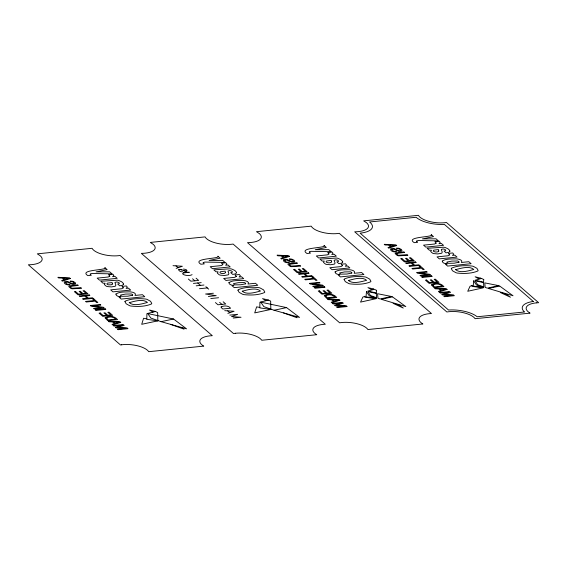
<?xml version="1.0" encoding="UTF-8"?>
<svg xmlns="http://www.w3.org/2000/svg" width="567" height="567" viewBox="0 0 567 567"><rect width="100%" height="100%" fill="white"/><g stroke="black" fill="none" stroke-linecap="round" stroke-linejoin="round"><path stroke-width="0.85" d="M152.948 312.133L146.917 313.615L146.775 319.299L157.832 320.858L157.654 312.559L155.429 311.467L149.546 310.043L152.948 312.133L155.429 311.467M265.958 300.716L259.927 302.197L259.785 307.888L270.842 309.447L270.665 301.141L268.439 300.056L262.556 298.625L265.958 300.716L268.439 300.056M176.146 268.397L182.39 266.256L173.027 265.682M227.863 313.388L234.107 311.248L224.745 310.673M183.538 272.89L189.328 272.28C175.515 272.125 186.522 277.511 192.093 274.683M157.832 320.858L141.707 324.303L143.593 318.264L146.874 318.867M161.071 321.666L173.552 319.008L186.522 328.832L161.071 321.666L150.85 318.066L147.781 313.579L173.552 319.008M270.842 309.447L254.718 312.892L256.603 306.853L259.884 307.449M274.081 310.248L286.562 307.597L299.532 317.421L274.081 310.248L263.861 306.655L260.792 302.168L286.562 307.597M183.417 269.041L186.096 269.538L187.117 270.842A1.928 0.744 6.4 0 1 186.451 271.189C185.048 271.168 174.267 267.007 180.285 271.508A2.381 0.921 6.4 0 0 181.943 271.735L182.574 271.699M235.659 333.254L233.498 333.545L141.36 253.378L143.21 253.321A18.966 7.321 6.4 0 0 145.847 253.095A18.513 7.144 6.4 0 0 153.203 244.32L150.326 242.421L205.084 236.893L205.708 237.814A18.513 7.144 6.4 0 0 231.371 244.285L233.108 244.065L325.302 324.274L322.949 324.43A18.534 7.151 6.4 0 0 316.216 334.367L316.755 334.707L261.741 340.264L261.472 339.902A18.555 7.158 6.4 0 0 235.645 333.24M193.411 283.415L201.2 282.628M196.182 285.825L203.971 285.038M199.506 288.716L207.302 287.93M213.383 293.224L205.587 294.011L216.183 295.655L208.387 296.449M210.789 298.533L218.586 297.746M229.841 315.11L237.644 314.324L231.534 316.584L241.025 317.265L233.221 318.052M536.297 302.863L538.65 302.707L446.456 222.491L444.712 222.718A18.513 7.144 6.4 0 1 419.056 216.24L418.432 215.318L363.674 220.854L366.544 222.746A18.513 7.144 6.4 0 1 358.358 231.612A18.966 7.321 6.4 0 1 356.558 231.754L354.708 231.804L446.853 311.978L449.007 311.687A18.555 7.158 6.4 0 1 474.82 318.335L475.089 318.697L530.102 313.14L529.557 312.8A18.534 7.151 6.4 0 1 536.29 302.856M179.356 269.36L181.979 269.786M186.096 271.246L183.885 270.884M283.521 312.913L297.044 317.754L295.287 316.223M170.511 324.324L184.034 329.165L182.276 327.641M422.365 323.637L422.904 323.97L367.891 329.533L367.629 329.165A18.555 7.158 6.4 0 0 341.802 322.51L339.654 322.807L247.51 242.641L249.36 242.591A18.966 7.321 6.4 0 0 251.167 242.449A18.513 7.144 6.4 0 0 259.353 233.583L256.482 231.683L311.233 226.155L311.864 227.076A18.513 7.144 6.4 0 0 337.521 233.554L339.264 233.328L431.459 313.537L429.099 313.7A18.534 7.151 6.4 0 0 422.372 323.637M196.083 278.213L198.62 280.417L190.866 281.204L188.329 278.999M205.878 286.689L208.713 289.156M223.178 301.786L225.709 303.99L217.962 304.777L215.425 302.565M197.727 282.983L200.498 285.392M192.539 278.78L194.857 280.8M219.627 302.353L221.952 304.373M175.983 265.866L178.116 267.723M227.693 310.858L229.826 312.715M90.196 274.116L91.259 275.307L87.864 275.647C78.026 269.453 108.113 270.395 104.852 267.61L107.135 269.594L96.092 271.877L109.658 271.791L112.039 273.868L91.833 273.478L90.196 274.116M203.206 262.698L204.269 263.889L200.874 264.236C191.036 258.035 221.123 258.977 217.863 256.192L220.145 258.183L209.103 260.459L222.668 260.373L225.049 262.45L204.843 262.06L203.206 262.698M309.362 251.961L310.418 253.158L307.03 253.499C297.186 247.297 327.272 248.24 324.012 245.461L326.301 247.446L315.252 249.721L328.825 249.643L331.206 251.713L311 251.33L309.362 251.961M416.554 241.131L417.617 242.322L414.222 242.662C404.384 236.467 434.471 237.41 431.211 234.625L433.493 236.616L422.45 238.891L436.016 238.806L438.397 240.883L418.191 240.493L416.554 241.131M105.136 317.86L107.68 320.624L117.575 319.625C114.747 316.039 108.673 315.33 105.136 317.86M324.303 295.712L326.84 298.476L336.734 297.477C333.913 293.89 327.839 293.182 324.303 295.712M431.494 284.882L434.038 287.639L443.933 286.64C441.112 283.053 435.031 282.352 431.494 284.882M123.585 284.095L122.486 285.307L119.729 285.825L117.681 284.039C121.997 283.961 117.419 280.991 115.455 282.253A1.658 0.638 6.4 0 0 114.938 282.572L115.824 284.84L115.661 285.846A4.323 1.666 6.4 0 1 115.03 286.285L111.423 286.916L107.482 286.59A4.061 1.566 6.4 0 1 106.178 286.144L104.307 284.542L105.122 283.252L102.996 283.188L100.813 281.289L117.256 280.197A3.976 1.538 6.4 0 1 118.872 280.502L121.473 281.721A16.882 6.513 6.4 0 1 122.798 282.784L123.585 284.095M236.595 272.677L235.496 273.896L232.739 274.414L230.691 272.628C235.007 272.55 230.429 269.573 228.466 270.835A1.658 0.638 6.4 0 0 227.948 271.161L228.834 273.429L228.671 274.435A4.323 1.666 6.4 0 1 228.04 274.875L224.426 275.498L220.492 275.172A4.061 1.566 6.4 0 1 219.188 274.733L217.317 273.124L218.132 271.834L216.006 271.777L213.823 269.871L230.266 268.779A3.976 1.538 6.4 0 1 231.882 269.084L234.483 270.303A16.882 6.513 6.4 0 1 235.801 271.373L236.595 272.677M342.752 261.947L341.653 263.159L338.896 263.676L336.841 261.89C341.164 261.812 336.585 258.843 334.622 260.097A1.658 0.638 6.4 0 0 334.098 260.423L334.991 262.691L334.821 263.698A4.323 1.666 6.4 0 1 334.197 264.137L330.582 264.761L326.649 264.435A4.061 1.566 6.4 0 1 325.338 263.995L323.474 262.386L324.289 261.096L322.162 261.04L319.979 259.14L336.422 258.042A3.976 1.538 6.4 0 1 338.038 258.354L340.632 259.566A16.882 6.513 6.4 0 1 341.958 260.636L342.752 261.947M449.943 251.11L448.844 252.322L446.087 252.839L444.039 251.053C448.355 250.975 443.777 248.006 441.813 249.267A1.658 0.638 6.4 0 0 441.296 249.586L442.182 251.854L442.019 252.868A4.323 1.666 6.4 0 1 441.388 253.3L437.781 253.931L433.84 253.605A4.061 1.566 6.4 0 1 432.536 253.158L430.665 251.557L431.48 250.267L429.354 250.21L427.171 248.303L443.614 247.212A3.976 1.538 6.4 0 1 445.23 247.517L447.831 248.736A16.882 6.513 6.4 0 1 449.156 249.806L449.943 251.11M65.311 282.501L67.048 284.081A2.339 0.9 6.4 0 0 67.962 284.301L69.521 284.329L70.173 284.896C68.146 285.13 63.915 284.549 64.184 281.976A2.863 1.106 6.4 0 1 64.758 281.664L67.048 281.459A2.544 0.985 6.4 0 1 67.962 281.608L72.115 283.606L73.788 283.72A1.644 0.631 6.4 0 0 74.383 283.422L73.426 282.203L70.124 281.175L71.69 281.161A2.941 1.134 6.4 0 1 72.746 281.324L75.142 282.486L75.624 283.727A2.998 1.155 6.4 0 1 75.007 284.124L72.987 284.379A2.254 0.872 6.4 0 1 72.122 284.265L67.629 282.168L65.311 282.501M284.478 260.352L286.207 261.933A2.339 0.9 6.4 0 0 287.129 262.152L288.688 262.181L289.333 262.748C287.313 262.982 283.082 262.401 283.351 259.828A2.863 1.106 6.4 0 1 283.925 259.516L286.215 259.31A2.544 0.985 6.4 0 1 287.129 259.452L291.282 261.458L292.955 261.571A1.644 0.631 6.4 0 0 293.543 261.267L292.593 260.055L289.29 259.027L290.857 259.013A2.941 1.134 6.4 0 1 291.913 259.176L294.308 260.338L294.783 261.578A2.998 1.155 6.4 0 1 294.174 261.975L292.154 262.23A2.254 0.872 6.4 0 1 291.282 262.117L286.796 260.019L284.478 260.352M391.669 249.515L393.406 251.096A2.339 0.9 6.4 0 0 394.327 251.323L395.879 251.351L396.531 251.911C394.512 252.145 390.273 251.564 390.543 248.991A2.863 1.106 6.4 0 1 391.117 248.679L393.406 248.474A2.544 0.985 6.4 0 1 394.32 248.622L398.473 250.621L400.146 250.734A1.644 0.631 6.4 0 0 400.741 250.437L399.785 249.225L396.482 248.19L398.048 248.176A2.941 1.134 6.4 0 1 399.104 248.346L401.5 249.501L401.982 250.742A2.998 1.155 6.4 0 1 401.372 251.146L399.345 251.394A2.254 0.872 6.4 0 1 398.481 251.287L393.987 249.189L391.669 249.515M376.559 290.354L376.368 292.997L367.863 291.041L374.404 289.305L376.559 290.354M483.75 279.524L483.566 282.168L475.054 280.204L481.603 278.468L483.75 279.524M366.48 291.686L366.013 296.895L376.509 298.327L369.294 295.839L366.48 291.686M473.672 280.849L473.211 286.059L483.701 287.497L476.486 285.01L473.672 280.849M109.814 276.072L108.233 277.008L97.184 278.128L99.466 280.119L117.178 278.333L114.988 276.427L112.62 276.668L113.861 275.427L112.883 274.215L108.538 274.648L109.814 276.072M123.301 287.809L121.721 288.738L110.671 289.865L112.961 291.856L130.665 290.063L128.475 288.164L126.108 288.405L127.348 287.164L126.37 285.945L122.025 286.385L123.301 287.809M222.824 264.661L221.243 265.59L210.194 266.717L212.476 268.708L230.181 266.915L227.998 265.016L225.631 265.257L226.871 264.016L225.893 262.797L221.548 263.237L222.824 264.661M236.311 276.391L234.731 277.327L223.681 278.454L225.964 280.438L243.675 278.652L241.485 276.746L239.118 276.987L240.358 275.753L239.38 274.527L235.036 274.967L236.311 276.391M328.98 253.924L327.393 254.852L316.351 255.979L318.633 257.971L336.337 256.178L334.154 254.278L331.787 254.519L333.027 253.279L332.049 252.06L327.705 252.499L328.98 253.924M342.468 265.654L340.88 266.589L329.831 267.716L332.12 269.708L349.825 267.915L347.635 266.008L345.268 266.249L346.515 265.016L345.53 263.797L341.185 264.236L342.468 265.654M436.172 243.087L434.591 244.023L423.542 245.15L425.824 247.134L443.536 245.348L441.346 243.449L438.978 243.682L440.219 242.449L439.241 241.23L434.896 241.67L436.172 243.087M449.659 254.824L448.079 255.752L437.029 256.879L439.319 258.871L457.023 257.085L454.833 255.178L452.466 255.419L453.706 254.179L452.728 252.96L448.384 253.399L449.659 254.824M364.921 296.293L364.779 297.2L375.978 298.696L360.548 302.105L362.845 297.101L364.921 296.293M472.113 285.463L471.971 286.363L483.176 287.859L467.74 291.268L470.036 286.264L472.113 285.463M124.946 301.63L126.15 303.777L129.623 305.698A6.209 2.396 6.4 0 0 130.977 306.052C137.71 306.74 145.166 306.662 151.432 303.99A6.209 2.396 6.4 0 0 151.765 303.458L150.567 301.311L147.094 299.39A6.216 2.396 6.4 0 0 145.74 299.036C139 298.348 131.544 298.426 125.279 301.098A6.216 2.396 6.4 0 0 124.946 301.63M237.956 290.219L239.161 292.366L242.626 294.28A6.209 2.396 6.4 0 0 243.987 294.642C250.72 295.322 258.176 295.244 264.442 292.572A6.209 2.396 6.4 0 0 264.775 292.04L263.577 289.893L260.104 287.979A6.216 2.396 6.4 0 0 258.75 287.618C252.01 286.937 244.554 287.008 238.289 289.687A6.216 2.396 6.4 0 0 237.956 290.219M344.112 279.481L345.31 281.629L348.783 283.543A6.209 2.396 6.4 0 0 350.137 283.904C356.877 284.584 364.333 284.514 370.598 281.834A6.209 2.396 6.4 0 0 370.931 281.31L369.734 279.162L366.261 277.242A6.216 2.396 6.4 0 0 364.907 276.88C358.167 276.2 350.711 276.278 344.445 278.95A6.216 2.403 6.4 0 0 344.112 279.481M451.304 268.645L452.509 270.792L455.981 272.713A6.209 2.396 6.4 0 0 457.335 273.074C464.075 273.755 471.524 273.677 477.79 271.005A6.209 2.396 6.4 0 0 478.123 270.473L476.925 268.326L473.452 266.412A6.216 2.396 6.4 0 0 472.098 266.051C465.358 265.363 457.902 265.441 451.637 268.12A6.216 2.403 6.4 0 0 451.304 268.645M129.262 302.636C133.614 306.527 142.197 303.834 147.448 302.452C143.111 298.568 134.514 301.247 129.262 302.636M242.272 291.225C246.624 295.109 255.207 292.423 260.459 291.034C256.114 287.157 247.517 289.836 242.272 291.225M348.429 280.488C352.78 284.372 361.356 281.686 366.615 280.304C362.27 276.42 353.673 279.099 348.429 280.488M455.62 269.651C459.972 273.542 468.555 270.849 473.806 269.467C469.469 265.583 460.872 268.269 455.62 269.651M112.422 284.039L111.196 284.825L108.29 284.825A1.573 0.61 6.4 0 1 107.588 284.577L107.319 284.393A3.466 1.34 6.4 0 1 106.957 283.734L107.106 283.415A2.729 1.056 6.4 0 1 107.532 283.139L112.131 282.543L112.422 284.039M225.432 272.621C224.412 273.981 221.768 273.748 220.329 272.982A3.466 1.34 6.4 0 1 219.968 272.323L220.116 271.997A2.729 1.056 6.4 0 1 220.542 271.721L225.142 271.125L225.432 272.621M331.589 261.883C330.568 263.244 327.917 263.01 326.486 262.245A3.466 1.34 6.4 0 1 326.124 261.585L326.266 261.259A2.729 1.056 6.4 0 1 326.698 260.983L331.298 260.388L331.589 261.883M438.78 251.053C437.759 252.407 435.116 252.18 433.677 251.408A3.466 1.34 6.4 0 1 433.316 250.756L433.464 250.43A2.729 1.056 6.4 0 1 433.89 250.153L438.489 249.558L438.78 251.053M115.909 294.06C116.058 296.257 119.155 296.647 120.899 296.938L119.056 297.158L121.239 299.064L144.741 296.69L142.452 294.698L135.017 295.45C137.306 292.82 131.126 291.729 129.333 291.828C124.931 292.125 119.658 291.481 115.909 294.06M228.919 282.649C229.061 284.847 232.165 285.236 233.909 285.527L232.066 285.747L234.249 287.646L257.751 285.272L255.462 283.28L248.027 284.032C250.316 281.409 244.136 280.311 242.343 280.417C237.942 280.715 232.668 280.063 228.919 282.649M335.076 271.912C335.217 274.109 338.322 274.499 340.065 274.789L338.215 275.009L340.406 276.909L363.908 274.534L361.618 272.55L354.184 273.301C356.473 270.672 350.293 269.58 348.492 269.679C344.091 269.977 338.825 269.325 335.076 271.912M442.267 261.075C442.416 263.279 445.513 263.662 447.257 263.96L445.414 264.179L447.597 266.079L471.099 263.705L468.81 261.713L461.375 262.464C463.664 259.842 457.491 258.743 455.691 258.85C451.289 259.14 446.016 258.495 442.267 261.075M106.532 318.016L108.127 319.908L115.746 319.143C113.563 316.556 109.261 316.429 106.532 318.016M325.699 295.868L327.294 297.76L334.913 296.988C332.73 294.408 328.428 294.28 325.699 295.868M432.89 285.031L434.485 286.93L442.104 286.158C439.921 283.571 435.619 283.443 432.89 285.031M221.151 306.889L221.165 307.52L222.824 309.008L230.627 308.221C228.395 305.422 224.078 305.478 221.151 306.889M132.572 295.23L127.809 296.18L122.075 296.286A1.892 0.73 6.4 0 1 121.21 296.002L120.53 295.407A1.857 0.716 6.4 0 1 120.629 295.031L125.406 294.089L131.126 293.968A1.857 0.716 6.4 0 1 131.991 294.252L132.671 294.84A1.892 0.73 6.4 0 1 132.572 295.23M245.582 283.812L240.819 284.762L235.085 284.875A1.892 0.73 6.4 0 1 234.221 284.584L233.54 283.996A1.857 0.716 6.4 0 1 233.639 283.613L238.416 282.671L244.136 282.557A1.857 0.716 6.4 0 1 245.001 282.841L245.681 283.429A1.892 0.73 6.4 0 1 245.582 283.812M351.738 273.074L346.969 274.024L341.242 274.137A1.892 0.73 6.4 0 1 340.37 273.854L339.69 273.259A1.857 0.716 6.4 0 1 339.796 272.883L344.566 271.933L350.293 271.82A1.857 0.716 6.4 0 1 351.157 272.103L351.838 272.692A1.892 0.73 6.4 0 1 351.738 273.074M458.93 262.245L454.167 263.194L448.433 263.308A1.892 0.73 6.4 0 1 447.569 263.017L446.888 262.429A1.857 0.716 6.4 0 1 446.987 262.046L451.764 261.103L457.484 260.983A1.857 0.716 6.4 0 1 458.349 261.267L459.029 261.862A1.892 0.73 6.4 0 1 458.93 262.245M70.634 286.37L70.443 286.477A2.218 0.858 6.4 0 0 70.195 286.845L71.499 288.008A2.034 0.787 6.4 0 0 72.363 288.234L80.833 287.653L81.52 288.256L72.349 288.816A3.374 1.304 6.4 0 1 70.903 288.447L68.784 286.604A3.374 1.304 6.4 0 1 69.167 286.044L77.587 284.832L78.274 285.428L70.634 286.37M289.801 264.222L289.609 264.321A2.218 0.858 6.4 0 0 289.361 264.697L290.665 265.859A2.034 0.787 6.4 0 0 291.53 266.079L300 265.505L300.68 266.107L291.516 266.667A3.374 1.304 6.4 0 1 290.063 266.299L287.951 264.456A3.374 1.304 6.4 0 1 288.334 263.896L296.754 262.684L297.441 263.279L289.801 264.222M396.992 253.385L396.801 253.492A2.218 0.858 6.4 0 0 396.553 253.867L397.857 255.022A2.034 0.787 6.4 0 0 398.729 255.249L407.191 254.675L407.879 255.27L398.707 255.83A3.374 1.304 6.4 0 1 397.261 255.462L395.142 253.619A3.374 1.304 6.4 0 1 395.525 253.066L403.945 251.847L404.632 252.45L396.992 253.385M70.336 278.525L62.327 281.168L61.64 280.566L64.043 279.786L62.079 278.078L58.628 277.943L57.884 277.298L69.571 277.858L70.336 278.525M289.496 256.376L281.494 259.02L280.807 258.417L283.209 257.638L281.246 255.93L277.787 255.795L277.043 255.15L288.738 255.71L289.496 256.376M120.721 322.361L112.72 325.004L112.032 324.409L114.435 323.629L112.464 321.921L109.013 321.787L108.269 321.135L119.956 321.702L120.721 322.361M396.694 245.539L388.686 248.183L387.998 247.588L390.401 246.808L388.438 245.093L384.986 244.965L384.242 244.313L395.929 244.873L396.694 245.539M339.888 300.212L331.879 302.856L331.192 302.261L333.594 301.481L331.631 299.766L328.18 299.638L327.435 298.986L339.123 299.546L339.888 300.212M447.079 289.383L439.078 292.026L438.39 291.424L440.793 290.644L438.823 288.936L435.371 288.801L434.627 288.156L446.314 288.716L447.079 289.383M68.515 278.376L64.957 279.51L63.405 278.163L68.515 278.376M287.675 256.22L284.117 257.361L282.572 256.015L287.675 256.22M118.9 322.212L115.342 323.353L113.797 322.006L118.9 322.212M394.873 245.391L391.315 246.532L389.77 245.185L394.873 245.391M338.067 300.063L334.509 301.205L332.957 299.858L338.067 300.063M445.258 289.234L441.7 290.368L440.155 289.021L445.258 289.234M122.295 325.245L115.392 327.329L116.037 327.896L125.81 328.3L117.447 329.122L118.099 329.689L127.993 328.69L127.036 327.861L117.227 327.464L124.18 325.366L123.223 324.537L113.329 325.536L113.974 326.103L122.295 325.245M341.462 303.097L334.551 305.181L335.203 305.748L344.977 306.152L336.614 306.974L337.266 307.541L347.16 306.541L346.203 305.712L336.394 305.308L343.34 303.217L342.39 302.388L332.489 303.388L333.141 303.955L341.462 303.097M448.66 292.26L441.75 294.351L442.395 294.911L452.168 295.315L443.805 296.144L444.457 296.704L454.351 295.705L453.402 294.875L443.585 294.479L450.538 292.388L449.581 291.558L439.687 292.558L440.332 293.118L448.66 292.26M373.646 289.05L371.378 289.609L367.955 287.618L373.646 289.05M480.837 278.22L478.576 278.773L475.146 276.788L480.837 278.22M391.464 296.477L380.145 298.979L377.991 298.228L377.565 293.706L391.464 296.477M498.655 285.64L487.344 288.142L485.182 287.398L484.757 282.876L498.655 285.64M392.463 296.86L381.272 299.305L405.816 306.584L392.463 296.86M499.655 286.023L488.463 288.475L513.015 295.747L499.655 286.023M121.544 344.8L120.495 344.956L28.35 264.789L30.2 264.739A18.966 7.321 6.4 0 0 32 264.605A18.513 7.144 6.4 0 0 40.193 255.731L37.316 253.839L92.074 248.303L92.705 249.225A18.513 7.144 6.4 0 0 118.361 255.703L120.098 255.476L212.292 335.685L209.939 335.848A18.534 7.151 6.4 0 0 203.206 345.785L203.744 346.118L148.731 351.682L148.462 351.313A18.555 7.158 6.4 0 0 122.635 344.658L121.544 344.8M533.299 301.467L532.541 301.573A22.46 8.668 6.4 0 0 524.135 311.644L524.496 311.985L477.152 316.769L476.741 316.429A22.467 8.668 6.4 0 0 449.333 309.986L448.547 310.036L360.13 233.157A22.467 8.668 6.4 0 0 370.556 222.845L369.549 221.98L416.185 217.267L417 217.976A22.453 8.661 6.4 0 0 444.393 224.419L533.299 301.467M75.51 291.495L74.334 291.615L78.019 294.819L87.913 293.819L84.285 290.658L83.073 290.786L86.049 293.373L83.058 293.678L80.287 291.268L79.153 291.381L81.917 293.791L78.544 294.131L75.51 291.495M294.677 269.346L293.5 269.46L297.179 272.67L307.08 271.664L303.451 268.51L302.239 268.638L305.216 271.224L302.218 271.529L299.454 269.119L298.313 269.233L301.084 271.643L297.71 271.983L294.677 269.346M401.868 258.509L400.692 258.63L404.377 261.834L414.271 260.834L410.643 257.68L409.431 257.801L412.407 260.395L409.417 260.692L406.645 258.29L405.511 258.403L408.275 260.813L404.902 261.153L401.868 258.509M89.189 294.932L79.295 295.931L79.982 296.527L84.611 296.059L87.205 298.32L82.576 298.788L83.25 299.369L93.144 298.37L92.478 297.788L88.381 298.199L85.787 295.939L89.877 295.527L89.189 294.932M308.356 272.777L298.462 273.783L299.149 274.378L303.77 273.911L306.371 276.172L301.743 276.639L302.409 277.22L312.304 276.214L311.637 275.633L307.541 276.051L304.947 273.79L309.043 273.379L308.356 272.777M415.547 261.947L405.653 262.946L406.341 263.542L410.969 263.074L413.563 265.335L408.935 265.803L409.608 266.384L419.502 265.384L418.836 264.803L414.739 265.214L412.145 262.96L416.235 262.542L415.547 261.947M93.81 298.951L92.634 299.064L94.335 300.545L85.617 301.424L86.283 302.005L95.001 301.127L96.681 302.587L97.857 302.466L93.81 298.951M312.977 276.795L311.8 276.916L313.501 278.397L304.777 279.276L305.443 279.857L314.168 278.978L315.847 280.438L317.024 280.318L312.977 276.795M420.168 265.966L418.992 266.086L420.693 267.56L411.975 268.446L412.641 269.027L421.359 268.141L423.039 269.601L424.215 269.488L420.168 265.966M100.203 304.514L90.309 305.514L91.074 306.173L101.628 307.59L93.633 308.398L94.257 308.951L104.158 307.952L103.371 307.264L92.818 305.889L100.855 305.074L100.203 304.514M319.37 282.359L309.476 283.358L310.234 284.024L320.794 285.442L312.793 286.25L313.423 286.796L323.318 285.796L322.538 285.116L311.978 283.741L320.015 282.926L319.37 282.359M426.561 271.529L416.667 272.529L417.432 273.195L427.986 274.612L419.991 275.42L420.622 275.966L430.516 274.967L429.729 274.286L419.176 272.904L427.213 272.096L426.561 271.529M105.164 308.831L95.27 309.83L95.936 310.411L105.838 309.412L105.164 308.831M324.331 286.682L314.437 287.682L315.103 288.263L324.997 287.263L324.331 286.682M431.522 275.846L421.628 276.845L422.302 277.426L432.196 276.427L431.522 275.846M100.246 313.012L99.069 313.133L102.755 316.336L112.649 315.337L109.02 312.183L107.808 312.304L110.785 314.898L107.794 315.202L105.023 312.793L103.889 312.906L106.653 315.316L103.279 315.656L100.246 313.012M319.412 290.864L318.236 290.984L321.914 294.188L331.815 293.189L328.187 290.035L326.975 290.155L329.951 292.749L326.953 293.047L324.189 290.644L323.048 290.758L325.819 293.167L322.446 293.508L319.412 290.864M426.604 280.034L425.427 280.148L429.113 283.358L439.007 282.359L435.378 279.198L434.166 279.325L437.143 281.912L434.152 282.217L431.381 279.807L430.247 279.921L433.011 282.331L429.637 282.671L426.604 280.034M483.474 282.564L475.068 280.778L477.655 284.684L483.835 286.937L483.474 282.564M376.275 293.401L367.877 291.608L370.457 295.52L376.637 297.767L376.275 293.401M506.756 294.521L500.278 292.494L510.442 297.214L506.756 294.521M399.565 305.351L393.087 303.324L403.25 308.051L399.565 305.351"/></g></svg>
